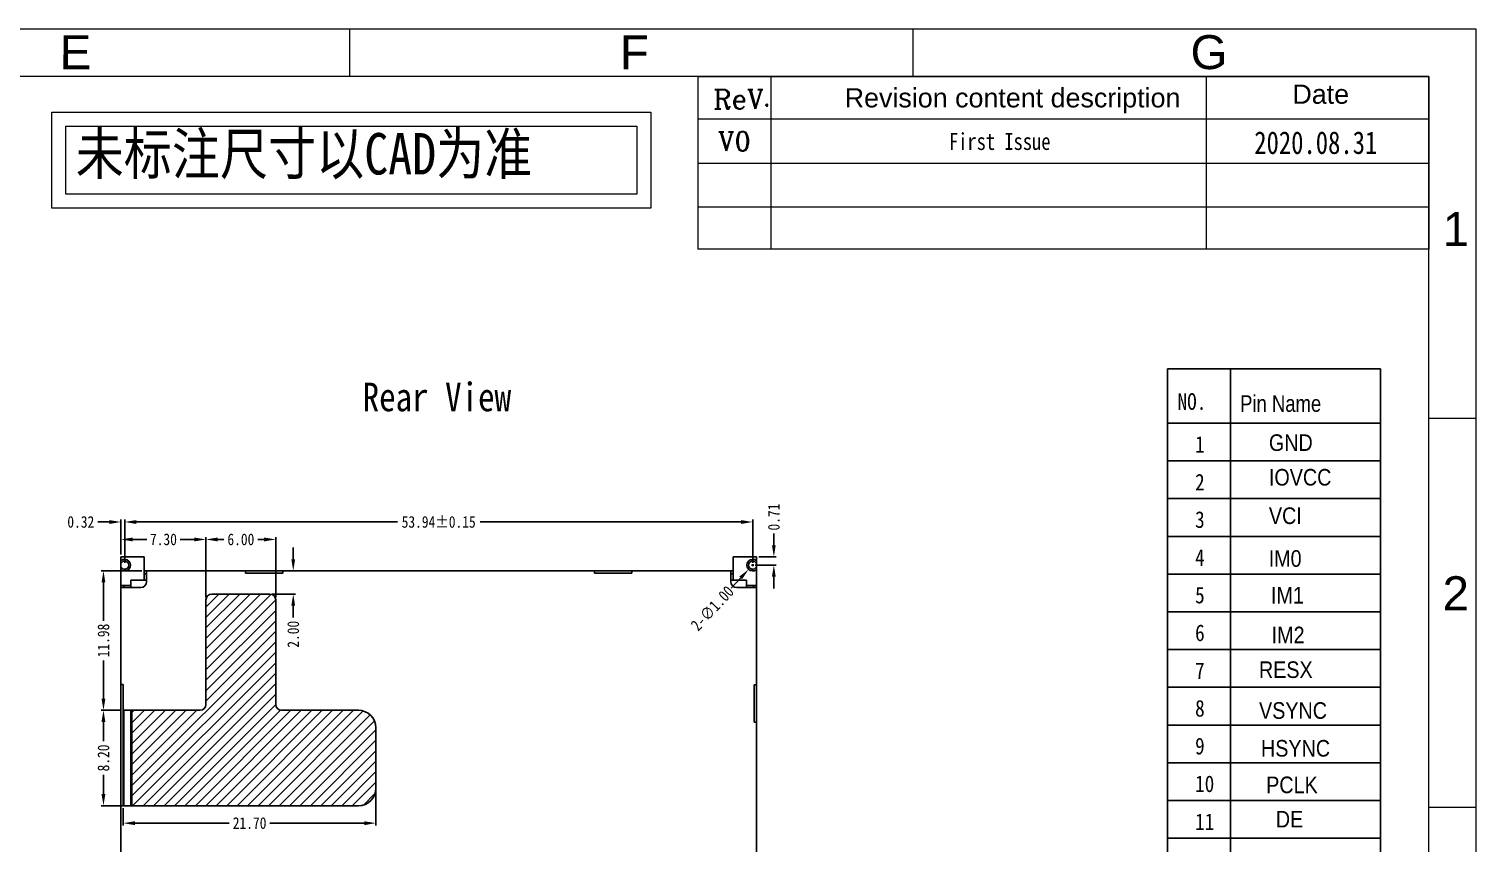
# Model space of a CAD drawing. Header units: millimetres. Extents: x -3761 to -3422, y -2431 to -2197.
# Drawn here: x -3546.6 to -3422.3, y -2266.5 to -2196.5 of the extents above; entities that cross this region are included whole.
import ezdxf
from ezdxf.enums import TextEntityAlignment as Align

# ---------------------------------------------------------------- set-up
doc = ezdxf.new("R2010")
doc.units = ezdxf.units.MM
for name, color, linetype in [('BEF', 4, 'Continuous'), ('BL', 2, 'Continuous'), ('lens', 230, 'Continuous'), ('版框', 7, 'Continuous')]:
    doc.layers.add(name, color=color, linetype=linetype)
doc.layers.add('DIM', color=3, linetype='Continuous', lineweight=20)
doc.layers.add('LED', color=4, linetype='Continuous', lineweight=5)
doc.styles.add('s2', font='')
doc.styles.get("Standard").update_dxf_attribs({"font": 'txt', "bigfont": 'gbcbig.shx'})
doc.styles.add('TITLE', font='complex.shx')
doc.styles.add('宋体', font='', dxfattribs={"width": 0.85})
doc.styles.add('样式 2', font='', dxfattribs={"width": 0.8})
doc.styles.get('s2').set_extended_font_data('仿宋_GB2312')
doc.styles.get('宋体').set_extended_font_data('SimSun')
doc.styles.get('样式 2').set_extended_font_data('SimSun')
doc.dimstyles.new('副本 Standard', dxfattribs={"dimtxt": 1, "dimasz": 1, "dimexe": 0.2, "dimexo": 0.2, "dimgap": 0.3, "dimtad": 0, "dimzin": 0, "dimdsep": 46, "dimtxsty": '宋体', "dimcen": 0.09, "dimclrd": 3, "dimclre": 3, "dimclrt": 3, "dimadec": 0, "dimazin": 0, "dimtfac": 1, "dimtofl": 0, "dimtmove": 0, "dimatfit": 3, "dimfxl": 0, "dimtolj": 1, "dimtzin": 0, "dimarcsym": 0})
pattern_1 = [(45, (425.9951, 5242.23083), (-0.449012806, 0.449012806), [])]

# ---------------------------------------------------------------- blocks, each defined once
blk = doc.blocks.new('A$C7CFF37E4')
at = {"layer": 'BEF', "linetype": 'Continuous'}
h = blk.add_hatch(dxfattribs=at)
h.set_pattern_fill('ANSI31', color=256, scale=0.2, style=0)
h.set_pattern_definition(pattern_1)
h.paths.add_polyline_path([(20.4, 63.39, 0.414214), (21.9, 64.89), (21.9, 70.09, 0.414214), (20.4, 71.59), (13.8, 71.59, -0.414214), (13.3, 72.09), (13.3, 81.07, 0.414214), (12.8, 81.57), (7.8, 81.57, 0.414214), (7.3, 81.07), (7.3, 72.09, -0.414214), (6.8, 71.59), (0.95, 71.59), (0.95, 63.39)])
h = blk.add_hatch(dxfattribs=at)
h.set_pattern_fill('ANSI31', color=256, scale=0.2, style=0)
h.set_pattern_definition(pattern_1)
h.paths.add_polyline_path([(3.51, 22.67), (3.51, 2.7), (51.39, 2.7), (51.39, 22.67, 0.414214), (50.39, 23.67), (4.51, 23.67, 0.414214)])
for p, q in [((0.95, 71.59), (0.95, 63.39)), ((3.51, 2.7), (51.39, 2.7))]:
    blk.add_line(p, q, dxfattribs=at)
at = {"layer": 'BL', "linetype": 'Continuous'}
for p, q in [((0, 84.77), (2, 84.77)), ((2, 84.77), (2, 82.77)), ((52.58, 82.77), (52.58, 84.77)), ((52.58, 84.77), (54.58, 84.77)), ((0, 83.57), (0, 75.15)), ((9.29, 83.57), (2, 83.57)), ((2.21, 83.32), (2, 83.32)), ((45.3, 83.57), (52.58, 83.57)), ((52.39, 83.32), (52.58, 83.32)), ((54.58, 83.57), (54.58, 75.15)), ((0, 82.32), (0.85, 82.32)), ((0.25, 82.32), (0.25, 82.14)), ((0.85, 82.77), (2.21, 82.77)), ((0.85, 82.77), (0.85, 82.14)), ((52.39, 82.77), (53.73, 82.77)), ((53.73, 82.77), (53.73, 82.14)), ((53.73, 82.32), (54.58, 82.32)), ((54.33, 82.32), (54.33, 82.14)), ((0.25, 71.59), (0.25, 63.39)), ((0.85, 71.59), (0.85, 63.39)), ((0, 7.61), (0, 0)), ((54.58, 7.61), (54.58, 0)), ((4.45, 2.6), (21.59, 2.6)), ((23.59, 2.6), (50.13, 2.6)), ((3.95, 0), (3.95, 2.1)), ((3.95, 1.4), (10, 1.4)), ((9.34, 0), (9.34, 1.4)), ((44.58, 0.5), (44.58, 1.39)), ((50.63, 1), (50.63, 2.1)), ((0.85, 0.82), (0, 0.82)), ((0.25, 1.05), (0.25, 0.82)), ((0.85, 1.05), (0.85, 0)), ((10, 0.5), (10, 1.05)), ((10, 1.05), (10, 0.5)), ((10, 0.5), (21.59, 0.5)), ((23.59, 0.5), (50.13, 0.5)), ((53.73, 1.05), (53.73, 0)), ((53.73, 0.82), (54.58, 0.82)), ((54.33, 1.05), (54.33, 0.82)), ((54.58, 0), (0, 0))]:
    blk.add_line(p, q, dxfattribs=at)
at = {"layer": 'BL'}
for p, q in [((0, 83.57), (0, 84.77)), ((54.58, 84.77), (54.58, 83.57)), ((10, 0.5), (10, 1.4)), ((50.63, 1.4), (44.59, 1.4))]:
    blk.add_line(p, q, dxfattribs=at)
at = {"layer": 'BL', "color": 6}
for p, q in [((2.21, 83.57), (2.21, 82.64)), ((2.21, 83.57), (52.39, 83.57)), ((10.7, 83.37), (10.7, 83.57)), ((10.7, 83.37), (13.9, 83.37)), ((13.9, 83.37), (13.9, 83.57)), ((40.69, 83.37), (40.69, 83.57)), ((43.89, 83.37), (40.69, 83.37)), ((43.89, 83.37), (43.89, 83.57)), ((52.39, 82.64), (52.39, 83.57)), ((0, 82.14), (0, 1.05)), ((0, 82.14), (1.71, 82.14)), ((52.89, 82.14), (54.58, 82.14)), ((54.58, 82.14), (54.58, 1.05)), ((7.3, 81.07), (7.3, 72.09)), ((7.8, 81.57), (12.8, 81.57)), ((13.3, 81.07), (13.3, 72.09)), ((0.2, 73.81), (0, 73.81)), ((0.2, 73.81), (0.2, 63.39)), ((54.38, 73.78), (54.38, 70.58)), ((54.38, 73.78), (54.58, 73.78)), ((0.2, 71.59), (6.8, 71.59)), ((20.4, 71.59), (13.8, 71.59)), ((21.9, 64.89), (21.9, 70.09)), ((54.38, 70.58), (54.58, 70.58)), ((0, 63.39), (20.4, 63.39)), ((0.2, 43.01), (0, 43.01)), ((0.2, 43.01), (0.2, 39.81)), ((54.38, 43.01), (54.38, 39.81)), ((54.38, 43.01), (54.58, 43.01)), ((0.2, 39.81), (0, 39.81)), ((54.38, 39.81), (54.58, 39.81)), ((4.51, 23.65), (50.39, 23.65)), ((3.51, 1.55), (3.51, 22.65)), ((51.39, 1.55), (51.39, 22.65)), ((0.2, 12.24), (0, 12.24)), ((0.2, 12.24), (0.2, 9.04)), ((54.38, 12.24), (54.38, 9.04)), ((54.38, 12.24), (54.58, 12.24)), ((0.2, 9.04), (0, 9.04)), ((54.38, 9.04), (54.58, 9.04)), ((0, 1.05), (3.01, 1.05)), ((51.89, 1.05), (54.58, 1.05))]:
    blk.add_line(p, q, dxfattribs=at)
at = {"layer": 'BL', "linetype": 'Continuous'}
for points in [[(21.59, 0.5), (21.59, 2.6)], [(23.59, 2.6), (23.59, 0.5)]]:
    blk.add_lwpolyline(points, dxfattribs=at)
for centre, radius, start, end in [((0.32, 84.06), 0.5, 230.2082, 129.7918), ((54.26, 84.06), 0.5, 50.2082, 309.7918), ((0.32, 84.06), 0.35, 203.8955, 156.1045), ((54.26, 84.06), 0.35, 23.8955, 336.1045), ((4.45, 2.1), 0.5, 90, 180), ((50.13, 2.1), 0.5, 0, 90), ((50.13, 1), 0.5, 270, 0)]:
    blk.add_arc(centre, radius, start, end, dxfattribs=at)
at = {"layer": 'BL', "color": 6}
for centre, radius, start, end in [((1.71, 82.64), 0.5, 270, 0), ((52.89, 82.64), 0.5, 180, 270), ((7.8, 81.07), 0.5, 90, 180), ((12.8, 81.07), 0.5, 0, 90), ((6.8, 72.09), 0.5, 270, 0), ((13.8, 72.09), 0.5, 180, 270), ((20.4, 70.09), 1.5, 0, 90), ((20.4, 64.89), 1.5, 270, 0), ((4.51, 22.65), 1, 90, 180), ((50.39, 22.65), 1, 0, 90), ((3.01, 1.55), 0.5, 270, 0), ((51.89, 1.55), 0.5, 180, 270)]:
    blk.add_arc(centre, radius, start, end, dxfattribs=at)
at = {"layer": 'BL'}
blk.add_arc((44.59, 1.39), 0.01, 90, 180, dxfattribs=at)
blk = doc.blocks.new('*D44')
at = {"color": 3, "lineweight": -2}
for p, q in [((-3538.37, -2242.39), (-3538.37, -2238.68)), ((-3537.37, -2238.88), (-3514.95, -2238.88)), ((-3485.43, -2238.88), (-3507.85, -2238.88)), ((-3484.43, -2242.39), (-3484.43, -2238.68))]:
    blk.add_line(p, q, dxfattribs=at)
at = {"color": 3}
for points in [[(-3537.37, -2238.72), (-3537.37, -2239.05), (-3538.37, -2238.88)], [(-3485.43, -2238.72), (-3485.43, -2239.05), (-3484.43, -2238.88)]]:
    blk.add_solid(points, dxfattribs=at)
at = {"layer": 'Defpoints', "color": 0}
for p in [(-3484.43, -2238.88), (-3538.37, -2242.59), (-3484.43, -2242.59)]:
    blk.add_point(p, dxfattribs=at)
at = {"color": 3, "lineweight": 0, "insert": (-3511.4, -2238.88), "char_height": 1, "attachment_point": 5, "style": '宋体'}
blk.add_mtext('\\A1;{\\A1;53.94%%P0.15}', dxfattribs=at)
blk = doc.blocks.new('*D45')
at = {"color": 3, "lineweight": -2}
for p, q in [((-3539.69, -2238.88), (-3540.69, -2238.88)), ((-3538.69, -2241.68), (-3538.69, -2238.68)), ((-3538.37, -2242.39), (-3538.37, -2238.68)), ((-3537.37, -2238.88), (-3536.37, -2238.88))]:
    blk.add_line(p, q, dxfattribs=at)
at = {"color": 3}
for points in [[(-3539.69, -2238.72), (-3539.69, -2239.05), (-3538.69, -2238.88)], [(-3537.37, -2238.72), (-3537.37, -2239.05), (-3538.37, -2238.88)]]:
    blk.add_solid(points, dxfattribs=at)
at = {"layer": 'Defpoints', "color": 0}
for p in [(-3538.69, -2238.88), (-3538.69, -2241.88), (-3538.37, -2242.59)]:
    blk.add_point(p, dxfattribs=at)
at = {"color": 3, "lineweight": 0, "insert": (-3542.14, -2238.88), "char_height": 1, "attachment_point": 5, "style": '宋体'}
blk.add_mtext('\\A1;0.32', dxfattribs=at)
blk = doc.blocks.new('*D46')
at = {"color": 3, "lineweight": -2}
for p, q in [((-3484.52, -2242.59), (-3484.34, -2242.59)), ((-3484.43, -2242.68), (-3484.43, -2242.5)), ((-3486.29, -2244.58), (-3485.46, -2243.69))]:
    blk.add_line(p, q, dxfattribs=at)
at = {"color": 3}
blk.add_solid([(-3485.58, -2243.57), (-3485.34, -2243.8), (-3484.77, -2242.95)], dxfattribs=at)
at = {"layer": 'Defpoints', "color": 0}
for p in [(-3484.09, -2242.22), (-3484.77, -2242.95)]:
    blk.add_point(p, dxfattribs=at)
at = {"color": 3, "lineweight": 0, "insert": (-3487.9, -2246.3), "char_height": 1, "attachment_point": 5, "rotation": 46.9694, "style": '宋体'}
blk.add_mtext('\\A1;2-∅1.00', dxfattribs=at)
blk = doc.blocks.new('*D47')
at = {"color": 3, "lineweight": -2}
for p, q in [((-3482.61, -2240.88), (-3482.61, -2239.88)), ((-3483.91, -2241.88), (-3482.41, -2241.88)), ((-3484.23, -2242.59), (-3482.41, -2242.59)), ((-3482.61, -2243.59), (-3482.61, -2244.59))]:
    blk.add_line(p, q, dxfattribs=at)
at = {"color": 3}
for points in [[(-3482.78, -2240.88), (-3482.45, -2240.88), (-3482.61, -2241.88)], [(-3482.78, -2243.59), (-3482.45, -2243.59), (-3482.61, -2242.59)]]:
    blk.add_solid(points, dxfattribs=at)
at = {"layer": 'Defpoints', "color": 0}
for p in [(-3484.11, -2241.88), (-3482.61, -2241.88), (-3484.43, -2242.59)]:
    blk.add_point(p, dxfattribs=at)
at = {"color": 3, "lineweight": 0, "insert": (-3482.61, -2238.46), "char_height": 1, "attachment_point": 5, "rotation": 90, "style": '宋体'}
blk.add_mtext('\\A1;0.71', dxfattribs=at)
blk = doc.blocks.new('*D48')
at = {"color": 3, "lineweight": -2}
for p, q in [((-3523.89, -2242.08), (-3523.89, -2241.08)), ((-3525.19, -2243.08), (-3523.69, -2243.08)), ((-3525.69, -2245.08), (-3523.69, -2245.08)), ((-3523.89, -2246.08), (-3523.89, -2247.08))]:
    blk.add_line(p, q, dxfattribs=at)
at = {"color": 3}
for points in [[(-3524.06, -2242.08), (-3523.73, -2242.08), (-3523.89, -2243.08)], [(-3524.06, -2246.08), (-3523.73, -2246.08), (-3523.89, -2245.08)]]:
    blk.add_solid(points, dxfattribs=at)
at = {"layer": 'Defpoints', "color": 0}
for p in [(-3525.39, -2243.08), (-3525.89, -2245.08), (-3523.89, -2245.08)]:
    blk.add_point(p, dxfattribs=at)
at = {"color": 3, "lineweight": 0, "insert": (-3523.89, -2248.53), "char_height": 1, "attachment_point": 5, "rotation": 90, "style": '宋体'}
blk.add_mtext('\\A1;2.00', dxfattribs=at)
blk = doc.blocks.new('*D49')
at = {"color": 3, "lineweight": -2}
for p, q in [((-3538.69, -2241.68), (-3538.69, -2240.18)), ((-3537.69, -2240.38), (-3536.48, -2240.38)), ((-3532.39, -2240.38), (-3533.6, -2240.38)), ((-3531.39, -2245.38), (-3531.39, -2240.18))]:
    blk.add_line(p, q, dxfattribs=at)
at = {"color": 3}
for points in [[(-3537.69, -2240.22), (-3537.69, -2240.55), (-3538.69, -2240.38)], [(-3532.39, -2240.22), (-3532.39, -2240.55), (-3531.39, -2240.38)]]:
    blk.add_solid(points, dxfattribs=at)
at = {"layer": 'Defpoints', "color": 0}
for p in [(-3531.39, -2240.38), (-3538.69, -2241.88), (-3531.39, -2245.58)]:
    blk.add_point(p, dxfattribs=at)
at = {"color": 3, "lineweight": 0, "insert": (-3535.04, -2240.38), "char_height": 1, "attachment_point": 5, "style": '宋体'}
blk.add_mtext('\\A1;7.30', dxfattribs=at)
blk = doc.blocks.new('*D50')
at = {"color": 3, "lineweight": -2}
for p, q in [((-3531.39, -2245.38), (-3531.39, -2240.18)), ((-3530.39, -2240.38), (-3529.84, -2240.38)), ((-3526.39, -2240.38), (-3526.94, -2240.38)), ((-3525.39, -2245.38), (-3525.39, -2240.18))]:
    blk.add_line(p, q, dxfattribs=at)
at = {"color": 3}
for points in [[(-3530.39, -2240.22), (-3530.39, -2240.55), (-3531.39, -2240.38)], [(-3526.39, -2240.22), (-3526.39, -2240.55), (-3525.39, -2240.38)]]:
    blk.add_solid(points, dxfattribs=at)
at = {"layer": 'Defpoints', "color": 0}
for p in [(-3525.39, -2240.38), (-3531.39, -2245.58), (-3525.39, -2245.58)]:
    blk.add_point(p, dxfattribs=at)
at = {"color": 3, "lineweight": 0, "insert": (-3528.39, -2240.38), "char_height": 1, "attachment_point": 5, "style": '宋体'}
blk.add_mtext('\\A1;6.00', dxfattribs=at)
blk = doc.blocks.new('*D51')
at = {"color": 3, "lineweight": -2}
for p, q in [((-3536.89, -2243.08), (-3540.39, -2243.08)), ((-3540.19, -2244.08), (-3540.19, -2247.37)), ((-3540.19, -2254.06), (-3540.19, -2250.78)), ((-3538.64, -2255.06), (-3540.39, -2255.06))]:
    blk.add_line(p, q, dxfattribs=at)
at = {"color": 3}
for points in [[(-3540.36, -2244.08), (-3540.03, -2244.08), (-3540.19, -2243.08)], [(-3540.36, -2254.06), (-3540.03, -2254.06), (-3540.19, -2255.06)]]:
    blk.add_solid(points, dxfattribs=at)
at = {"layer": 'Defpoints', "color": 0}
for p in [(-3536.69, -2243.08), (-3540.19, -2255.06), (-3538.44, -2255.06)]:
    blk.add_point(p, dxfattribs=at)
at = {"color": 3, "lineweight": 0, "insert": (-3540.19, -2249.07), "char_height": 1, "attachment_point": 5, "rotation": 90, "style": '宋体'}
blk.add_mtext('\\A1;11.98', dxfattribs=at)
blk = doc.blocks.new('*D52')
at = {"color": 3, "lineweight": -2}
for p, q in [((-3538.64, -2255.06), (-3540.39, -2255.06)), ((-3540.19, -2256.06), (-3540.19, -2257.71)), ((-3540.19, -2262.26), (-3540.19, -2260.62)), ((-3538.69, -2263.26), (-3540.39, -2263.26))]:
    blk.add_line(p, q, dxfattribs=at)
at = {"color": 3}
for points in [[(-3540.36, -2256.06), (-3540.03, -2256.06), (-3540.19, -2255.06)], [(-3540.36, -2262.26), (-3540.03, -2262.26), (-3540.19, -2263.26)]]:
    blk.add_solid(points, dxfattribs=at)
at = {"layer": 'Defpoints', "color": 0}
for p in [(-3538.44, -2255.06), (-3540.19, -2263.26), (-3538.49, -2263.26)]:
    blk.add_point(p, dxfattribs=at)
at = {"color": 3, "lineweight": 0, "insert": (-3540.19, -2259.16), "char_height": 1, "attachment_point": 5, "rotation": 90, "style": '宋体'}
blk.add_mtext('\\A1;8.20', dxfattribs=at)
blk = doc.blocks.new('*D53')
at = {"color": 3, "lineweight": -2}
for p, q in [((-3516.79, -2261.96), (-3516.79, -2264.96)), ((-3538.49, -2263.46), (-3538.49, -2264.96)), ((-3537.49, -2264.76), (-3529.39, -2264.76)), ((-3517.79, -2264.76), (-3525.89, -2264.76))]:
    blk.add_line(p, q, dxfattribs=at)
at = {"color": 3}
for points in [[(-3537.49, -2264.6), (-3537.49, -2264.93), (-3538.49, -2264.76)], [(-3517.79, -2264.6), (-3517.79, -2264.93), (-3516.79, -2264.76)]]:
    blk.add_solid(points, dxfattribs=at)
at = {"layer": 'Defpoints', "color": 0}
for p in [(-3516.79, -2261.76), (-3538.49, -2263.26), (-3516.79, -2264.76)]:
    blk.add_point(p, dxfattribs=at)
at = {"color": 3, "lineweight": 0, "insert": (-3527.64, -2264.76), "char_height": 1, "attachment_point": 5, "style": '宋体'}
blk.add_mtext('\\A1;21.70', dxfattribs=at)
blk = doc.blocks.new('A$C4BB11E73')
at = {"color": 4, "linetype": 'Continuous'}
for p, q in [((0, 160.06), (0, 0)), ((0, 160.06), (19.44, 160.06)), ((5.74, 160.06), (5.74, 99.96)), ((19.44, 160.06), (19.44, 0)), ((0, 155.1), (19.44, 155.1)), ((0, 155.1), (19.44, 155.1)), ((0, 151.65), (19.44, 151.65)), ((0, 148.21), (19.44, 148.21)), ((0, 144.76), (19.44, 144.76)), ((0, 141.32), (19.44, 141.32)), ((0, 137.87), (19.44, 137.87)), ((0, 134.42), (19.44, 134.42)), ((0, 130.98), (19.44, 130.98)), ((0, 127.53), (19.44, 127.53)), ((0, 124.09), (19.44, 124.09)), ((0, 120.64), (19.44, 120.64)), ((0, 117.19), (19.44, 117.19))]:
    blk.add_line(p, q, dxfattribs=at)
at = {"color": 4, "linetype": 'Continuous', "attachment_point": 7, "style": '宋体'}
for s, insert, char_height, width in [('NO.', (0.91, 156.29), 1.516, 5.7432), ('{\\fDotum|b0|i0|c0|p34;Pin Name}', (6.62, 156.11), 1.5162, 11.4528), ('1', (2.51, 152.4), 1.52, 5.7432), ('{\\fArial|b0|i0|c0|p32;GND}', (9.25, 152.54), 1.5162, 7.8408), ('{\\fArial|b0|i0|c186|p32;IOVCC}', (9.25, 149.38), 1.5162, 5.7432), ('2', (2.51, 148.95), 1.52, 5.7432), ('3', (2.51, 145.51), 1.52, 5.7432), ('{\\fArial|b0|i0|c0|p32;VCI}', (9.25, 145.87), 1.5162, 5.7432), ('4', (2.51, 142.06), 1.52, 5.7432), ('{\\fArial|b0|i0|c0|p32;IM0}', (9.23, 141.96), 1.5162, 5.7432), ('5', (2.51, 138.62), 1.52, 5.7432), ('{\\fArial|b0|i0|c0|p32;IM1}', (9.44, 138.63), 1.5162, 5.7432), ('6', (2.51, 135.17), 1.52, 5.7432), ('{\\fArial|b0|i0|c0|p32;IM2}', (9.5, 135), 1.5162, 5.7432), ('7', (2.51, 131.73), 1.52, 5.7432), ('{\\fArial|b0|i0|c0|p32;RESX}', (8.34, 131.81), 1.5162, 5.7432), ('8', (2.51, 128.28), 1.52, 5.7432), ('{\\fArial|b0|i0|c0|p32;VSYNC}', (8.35, 128.08), 1.5162, 5.7432), ('9', (2.51, 124.83), 1.52, 5.7432), ('{\\fArial|b0|i0|c0|p32;HSYNC}', (8.53, 124.63), 1.5162, 5.7432), ('10', (2.51, 121.39), 1.516, 5.7432), ('{\\fArial|b0|i0|c0|p32;PCLK}', (9, 121.29), 1.5162, 5.7432), ('11', (2.51, 117.94), 1.516, 5.7432), ('{\\fArial|b0|i0|c0|p32;DE}', (9.88, 118.18), 1.5162, 5.7432)]:
    blk.add_mtext(s, dxfattribs=dict(at, insert=insert, char_height=char_height, width=width))

msp = doc.modelspace()

# ---------------------------------------------------------------- linework, layer by layer
at = {"lineweight": 0}
for p, q in [((-3489.143, -2200.595), (-3489.143, -2215.44)), ((-3489.143, -2200.595), (-3426.352, -2200.595)), ((-3482.86, -2200.595), (-3482.86, -2215.44)), ((-3445.481, -2200.595), (-3445.481, -2215.44)), ((-3426.352, -2200.595), (-3426.352, -2215.44)), ((-3426.352, -2204.264), (-3489.143, -2204.264)), ((-3426.352, -2208.072), (-3489.143, -2208.072)), ((-3426.352, -2211.822), (-3489.143, -2211.822)), ((-3426.352, -2215.44), (-3489.143, -2215.44))]:
    msp.add_line(p, q, dxfattribs=at)
at = {"color": 1, "lineweight": 0}
for points in [[(-3544.618, -2203.678), (-3493.19, -2203.678), (-3493.19, -2211.911), (-3544.618, -2211.911)], [(-3543.43, -2204.865), (-3494.378, -2204.865), (-3494.378, -2210.723), (-3543.43, -2210.723)]]:
    msp.add_lwpolyline(points, close=True, dxfattribs=at)
at = {"layer": 'lens', "color": 7, "lineweight": 0, "ltscale": 2}
msp.add_line((-3470.682, -2196.545), (-3470.682, -2200.595), dxfattribs=at)
at = {"layer": '版框', "lineweight": 0}
for points in [[(-3422.299, -2430.648), (-3422.299, -2196.545), (-3760.984, -2196.545), (-3760.984, -2430.648)], [(-3426.352, -2426.595), (-3426.352, -2200.595), (-3756.933, -2200.595), (-3756.933, -2426.595)]]:
    msp.add_lwpolyline(points, close=True, dxfattribs=at)
for points in [[(-3519.066, -2196.512), (-3519.067, -2200.564)], [(-3422.31, -2229.988), (-3426.352, -2229.987)], [(-3422.321, -2263.431), (-3426.352, -2263.43)]]:
    msp.add_lwpolyline(points, dxfattribs=at)

# ---------------------------------------------------------------- block references
at = {"lineweight": 0, "xscale": 0.9410936749411298, "yscale": 0.9410936749411298, "zscale": 0.9410936749411298}
msp.add_blockref('A$C4BB11E73', (-3448.795, -2376.352), dxfattribs=at)
at = {"lineweight": 0}
msp.add_blockref('A$C7CFF37E4', (-3538.694, -2326.654), dxfattribs=at)

# ---------------------------------------------------------------- texts
at = {"lineweight": 0, "insert": (-3485.375, -2202.548), "char_height": 1.6507, "attachment_point": 5, "style": 'TITLE'}
msp.add_mtext('ReV.', dxfattribs=at)
at = {"lineweight": 0, "char_height": 1.65074, "attachment_point": 4}
for s, insert in [('{\\fArial|b0|i0|c0|p34;Revision content description}', (-3476.528, -2202.679)), ('{\\fArial|b0|i0|c0|p34;Date}', (-3438.071, -2202.129))]:
    msp.add_mtext(s, dxfattribs=dict(at, insert=insert))
at = {"color": 1, "lineweight": 0, "ltscale": 2, "attachment_point": 1, "style": '样式 2'}
for s, insert, char_height, width in [('First Issue', (-3467.57, -2205.454), 1.45653, 10.73529), ('2020.08.31', (-3441.35, -2205.313), 1.942, 10.98334)]:
    msp.add_mtext(s, dxfattribs=dict(at, insert=insert, char_height=char_height, width=width))
at = {"color": 1, "lineweight": 0, "style": 'TITLE'}
msp.add_attdef('V0', text='', height=1.651, dxfattribs=at).set_placement((-3486.002, -2206.168), align=Align.MIDDLE_CENTER)
at = {"layer": 'DIM', "color": 30, "lineweight": 0, "insert": (-3517.933, -2226.914), "char_height": 2.45, "width": 19.54042, "attachment_point": 1, "style": '宋体'}
msp.add_mtext('Rear View', dxfattribs=at)
at = {"layer": 'LED', "color": 1, "lineweight": 0, "insert": (-3542.577, -2205.459), "char_height": 3.56234, "width": 68.14912, "attachment_point": 1, "style": '宋体'}
msp.add_mtext('未标注尺寸以CAD为准', dxfattribs=at)
at = {"layer": '版框', "lineweight": 0, "char_height": 2.91724, "width": 37.27033, "rotation": 359.98072, "style": 's2'}
for s, insert, attachment_point in [('{\\fArial|b0|i0|c0|p32;E}', (-3543.96, -2199.973), 7), ('{\\fArial|b0|i0|c0|p32;F}', (-3495.836, -2199.989), 7), ('{\\fArial|b0|i0|c0|p32;G}', (-3446.823, -2200.006), 7), ('{\\fArial|b0|i0|c0|p32;1}', (-3425.167, -2212.249), 1), ('{\\fArial|b0|i0|c0|p32;2}', (-3425.177, -2243.546), 1)]:
    msp.add_mtext(s, dxfattribs=dict(at, insert=insert, attachment_point=attachment_point))

# ---------------------------------------------------------------- dimensions: what is measured, and where the dimension line sits
at = {"lineweight": 0}
for base, p1, p2, picture, middle in [((-3482.613537962, -2241.883717026), (-3484.433537961, -2242.588717026), (-3484.113537961, -2241.883717026), '*D47', (-3482.613537962, -2238.464550359)), ((-3540.194, -2255.064), (-3536.694, -2243.084), (-3538.444, -2255.064), '*D51', (-3540.194, -2249.074)), ((-3540.194, -2263.264), (-3538.444, -2255.064), (-3538.494, -2263.264), '*D52', (-3540.194, -2259.164))]:
    dim = msp.add_linear_dim(base=base, p1=p1, p2=p2, angle=90, dimstyle='副本 Standard', dxfattribs=at)
    dim.commit()
    dim.dimension.update_dxf_attribs({"geometry": picture, "text_midpoint": middle})
for base, p1, p2, picture, middle in [((-3538.694, -2238.884), (-3538.374, -2242.589), (-3538.694, -2241.884), '*D45', (-3542.136, -2238.884)), ((-3531.394, -2240.384), (-3538.694, -2241.884), (-3531.394, -2245.579), '*D49', (-3535.044, -2240.384)), ((-3525.394, -2240.384), (-3531.394, -2245.579), (-3525.394, -2245.579), '*D50', (-3528.394, -2240.384)), ((-3516.794, -2264.764), (-3538.494, -2263.264), (-3516.794, -2261.764), '*D53', (-3527.644, -2264.764))]:
    dim = msp.add_linear_dim(base=base, p1=p1, p2=p2, dimstyle='副本 Standard', dxfattribs=at)
    dim.commit()
    dim.dimension.update_dxf_attribs({"geometry": picture, "text_midpoint": middle})
dim = msp.add_linear_dim(base=(-3484.434, -2238.884), p1=(-3538.374, -2242.589), p2=(-3484.434, -2242.589), text='{\\A1;<>%%P0.15}', dimstyle='副本 Standard', dxfattribs=at)
dim.commit()
dim.dimension.update_dxf_attribs({"geometry": '*D44', "text_midpoint": (-3511.404, -2238.884)})
dim = msp.add_linear_dim(base=(-3523.893537961, -2245.078717026), p1=(-3525.393537961, -2243.083717026), p2=(-3525.893537961, -2245.078717026), angle=90, dimstyle='副本 Standard', dxfattribs=at)
dim.commit()
dim.dimension.update_dxf_attribs({"geometry": '*D48', "text_midpoint": (-3523.893537961, -2248.526217026), "dimtype": 160})
dim = msp.add_diameter_dim_2p(p1=(-3484.092, -2242.223), p2=(-3484.775, -2242.954), text='2-<>', dimstyle='副本 Standard', dxfattribs=at)
dim.commit()
dim.dimension.update_dxf_attribs({"geometry": '*D46', "text_midpoint": (-3487.9, -2246.302), "dimtype": 163})

doc.saveas('drawing.dxf')
